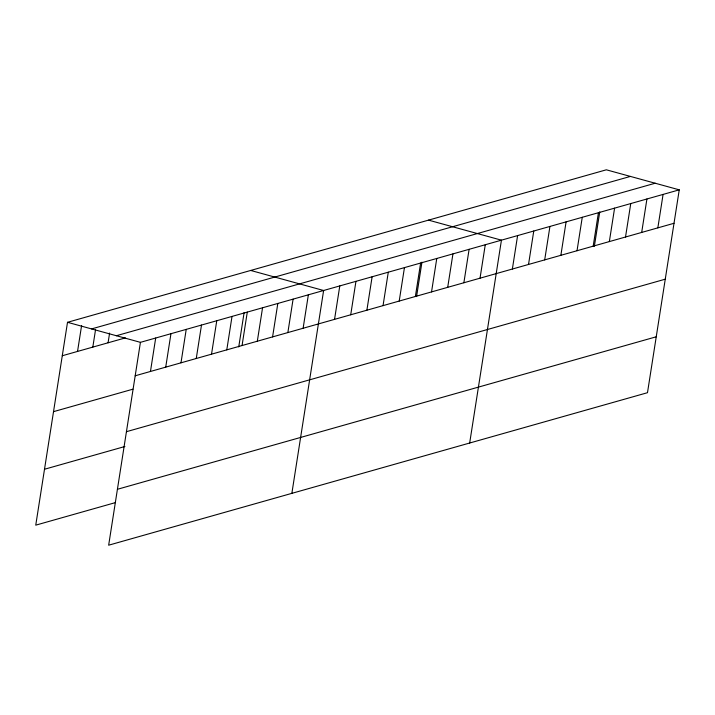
<?xml version="1.0" encoding="UTF-8"?>
<svg xmlns="http://www.w3.org/2000/svg" width="715" height="715" viewBox="0 0 715 715"><rect width="100%" height="100%" fill="white"/><g stroke="black" fill="none" stroke-linecap="round" stroke-linejoin="round"><path stroke-width="1.07" d="M679.25 189.841L140.426 342.342L108.662 545.196L647.486 392.696L679.25 189.841L606.338 169.804L67.514 322.304L35.75 525.159L115.133 502.69M77.542 351.431L81.599 325.54M92.816 347.106L95.515 329.847M108.081 342.789L109.601 333.083M150.454 371.469L155.691 338.025M165.719 367.144L170.957 333.699M180.984 362.827L186.222 329.383M196.259 358.51L201.496 325.057M211.524 354.184L216.761 320.74M226.789 349.867L232.026 316.414M238.747 346.9L244.128 312.5M242.054 345.542L247.292 312.098M257.32 341.225L262.557 307.781M272.585 336.899L277.822 303.455M287.859 332.582L293.096 299.138M303.124 328.257L308.362 294.812M291.863 493.341L323.627 290.496L250.715 270.458M334.548 319.364L339.786 285.92M350.716 314.788L355.954 281.344M366.884 310.212L372.122 276.768M383.043 305.636L388.281 272.192M399.211 301.06L404.449 267.616M415.379 296.493L420.617 263.04M416.559 296.582L421.948 262.173M431.538 291.917L436.776 258.473M447.706 287.341L452.944 253.897M463.874 282.765L469.112 249.32M480.033 278.189L485.271 244.744M469.675 443.023L501.438 240.169L428.526 220.131M512.369 269.037L517.606 235.593M528.528 264.461L533.765 231.017M544.696 259.885L549.933 226.441M560.864 255.309L566.092 221.865M577.023 250.742L582.26 217.289M593.191 246.166L598.428 212.721M594.371 246.255L599.76 211.855M609.35 241.59L614.587 208.145M625.518 237.014L630.755 203.569M641.686 232.438L646.923 198.993M657.845 227.862L663.082 194.417M91.574 328.918L630.398 176.417M116.366 335.728L655.19 183.228M62.277 355.748L125.384 337.891M135.189 375.786L674.013 223.286M53.527 411.652L132.91 389.183M126.43 431.69L665.254 279.19M44.509 469.255L124.91 446.5M117.412 489.292L656.236 336.792M67.514 322.304L140.426 342.342"/></g></svg>
